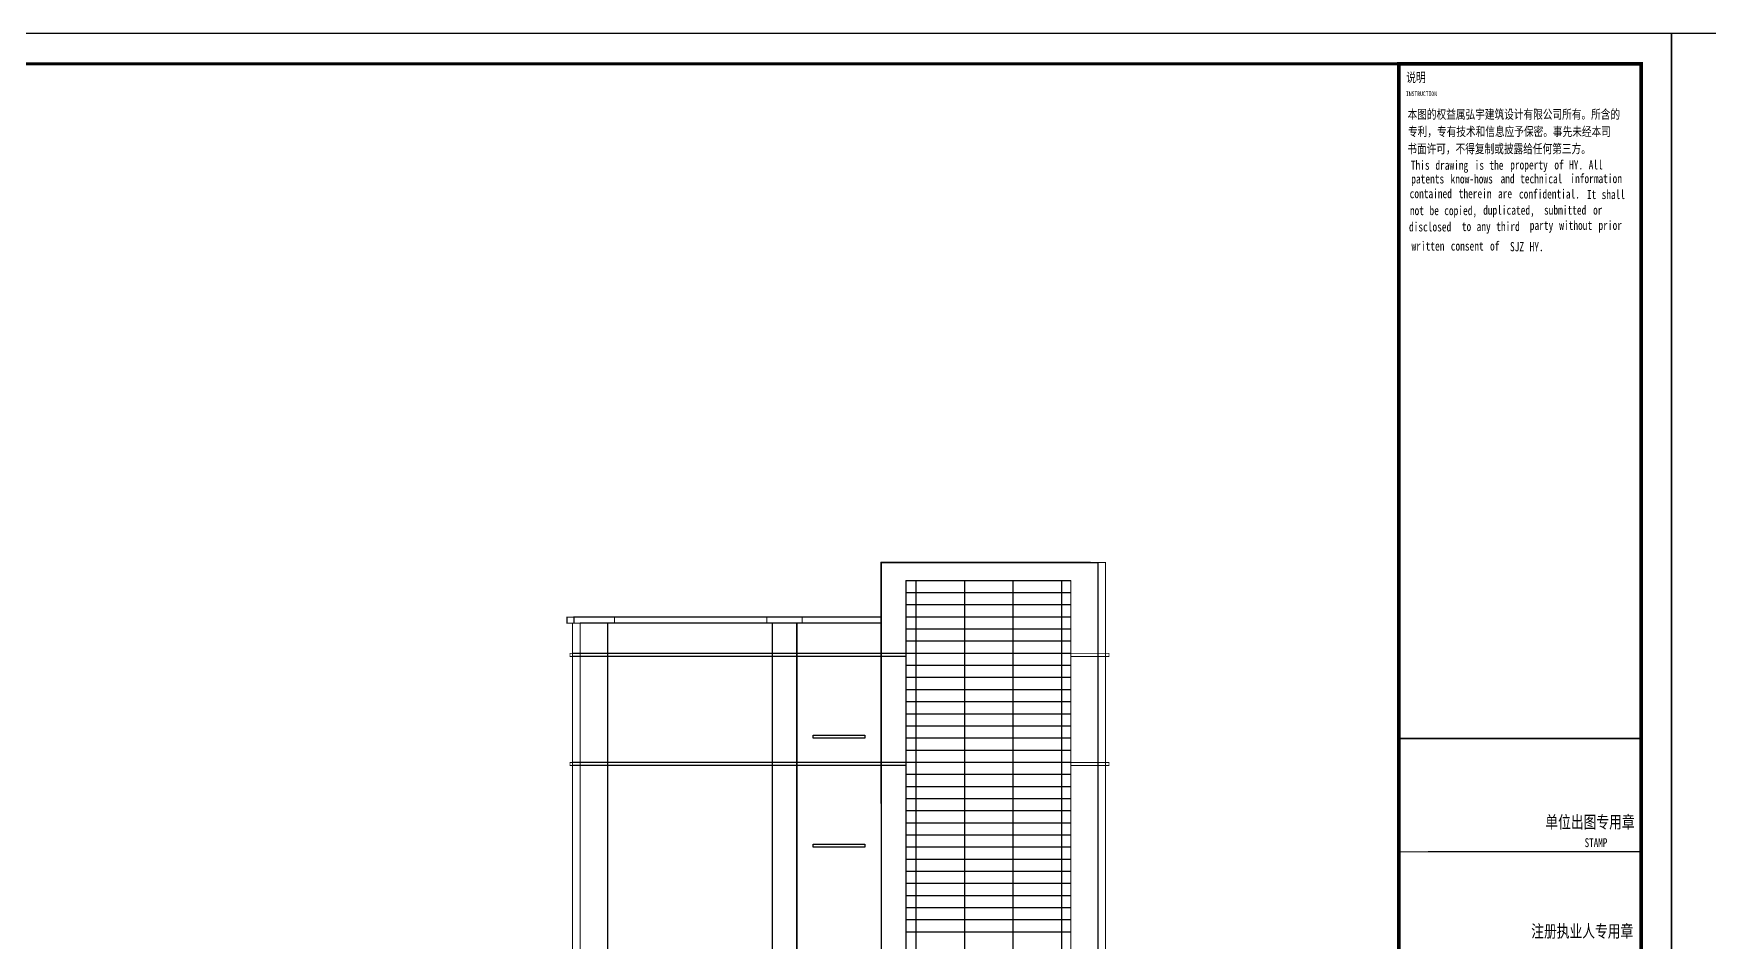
# Model space of a CAD drawing. Extents: x 39238 to 748440, y -374049 to 522939.
# Drawn here: x 425654 to 480963, y 223972 to 253956 of the extents above; entities that cross this region are included whole.
import ezdxf

# ---------------------------------------------------------------- set-up
doc = ezdxf.new("R2010")
doc.units = 0
doc.header["$LTSCALE"] = 1000
doc.header["$MEASUREMENT"] = 0
for name, color, linetype in [('E_LINE', 7, 'Continuous'), ('E_WALL1', 2, 'Continuous'), ('TK', 126, 'Continuous'), ('TWT_TITLE', 7, 'Continuous'), ('WALL', 2, 'Continuous')]:
    doc.layers.add(name, color=color, linetype=linetype)
doc.styles.add('-宋体', font='', dxfattribs={"width": 0.8})
doc.styles.get('-宋体').set_extended_font_data('SimSun')

# ---------------------------------------------------------------- blocks, each defined once
blk = doc.blocks.new('jztq')
at = {"layer": 'TK'}
for p, q in [((256167, 240984), (256167, 288043)), ((264167, 276100), (256167, 276100)), ((256167, 276100), (264167, 276100)), ((264140, 272362), (257137, 272362))]:
    blk.add_line(p, q, dxfattribs=at)
at = {"layer": 'TK', "const_width": 118}
blk.add_lwpolyline([(256167, 298384), (264167, 298384), (264167, 240984), (256167, 240984)], close=True, dxfattribs=at)
at = {"layer": 'TK', "const_width": 40}
for points in [[(256167, 276100), (264167, 276100)], [(256167, 272362), (264140, 272362)]]:
    blk.add_lwpolyline(points, dxfattribs=at)
at = {"layer": 'TK', "color": 9, "style": '-宋体', "width": 0.75}
blk.add_text('说明', height=312.7, dxfattribs=at).set_placement((256415, 297778))
at = {"layer": 'TK', "style": '-宋体', "width": 0.75}
for s, height, p in [('INSTRUCTION', 151.95, (256404, 297318)), ('本图的权益属弘宇建筑设计有限公司所有。所含的', 303.8, (256456, 296566)), ('专利，专有技术和信息应予保密。事先未经本司', 303.8, (256471, 295996)), ('书面许可，不得复制或披露给任何第三方。', 303.8, (256447, 295428)), ('This', 303.8, (256564, 294884)), ('drawing', 303.8, (257375, 294884)), ('is', 303.8, (258671, 294884)), ('the', 303.8, (259157, 294884)), ('property', 303.8, (259845, 294895)), ('of', 303.8, (261303, 294895)), ('HY.', 303.8, (261789, 294895)), ('All', 303.8, (262437, 294895)), ('contained', 303.8, (256525, 293946)), ('patents', 303.8, (256578, 294432)), ('know-hows', 303.8, (257875, 294432)), ('therein', 303.8, (258145, 293946)), ('and', 303.8, (259525, 294437)), ('confidential.', 303.8, (260134, 293934)), ('technical', 303.8, (260173, 294437)), ('information', 303.8, (261831, 294443)), ('be', 303.8, (257181, 293386)), ('copied,', 303.8, (257667, 293386)), ('duplicated,', 303.8, (258951, 293400)), ('are', 303.8, (259441, 293946)), ('submitted', 303.8, (260962, 293402)), ('It', 303.8, (262377, 293917)), ('shall', 303.8, (262863, 293917)), ('disclosed', 303.8, (256503, 292848)), ('not', 303.8, (256533, 293386)), ('to', 303.8, (258250, 292860)), ('third', 303.8, (259384, 292860)), ('party', 303.8, (260492, 292897)), ('without', 303.8, (261465, 292897)), ('or', 303.8, (262582, 293402)), ('prior', 303.8, (262761, 292897)), ('any', 303.8, (258736, 292860)), ('written', 303.8, (256587, 292215)), ('consent', 303.8, (257883, 292215)), ('of', 303.8, (259179, 292215)), ('SJZ', 303.8, (259838, 292193)), ('HY.', 303.8, (260486, 292193)), ('单位出图专用章', 411.8, (261005, 273140)), ('STAMP', 294.1, (262303, 272516)), ('注册执业人专用章', 411.8, (260539, 269536))]:
    blk.add_text(s, height=height, dxfattribs=at).set_placement(p)

msp = doc.modelspace()

# ---------------------------------------------------------------- linework, layer by layer
at = {"color": 253}
for p, q in [((454805, 215484), (454805, 235884)), ((456405, 215484), (456405, 235884)), ((458005, 215484), (458005, 235884)), ((459605, 215484), (459605, 235884)), ((459905, 235484), (454455, 235484)), ((459905, 235084), (454455, 235084)), ((459905, 234684), (454455, 234684)), ((459905, 234284), (454455, 234284)), ((459905, 233884), (454455, 233884)), ((459905, 233484), (454455, 233484)), ((459905, 233084), (454455, 233084)), ((459905, 232684), (454455, 232684)), ((459905, 232284), (454455, 232284)), ((459905, 231884), (454455, 231884)), ((459905, 231484), (454455, 231484)), ((459905, 231084), (454455, 231084)), ((459905, 230684), (454455, 230684)), ((459905, 230284), (454455, 230284)), ((459905, 229884), (454455, 229884)), ((459905, 229484), (454455, 229484)), ((459905, 229084), (454455, 229084)), ((459905, 228684), (454455, 228684)), ((459905, 228284), (454455, 228284)), ((459905, 227884), (454455, 227884)), ((459905, 227484), (454455, 227484)), ((459905, 227084), (454455, 227084)), ((459905, 226684), (454455, 226684)), ((459905, 226284), (454455, 226284)), ((459905, 225884), (454455, 225884)), ((459905, 225484), (454455, 225484)), ((459905, 225084), (454455, 225084)), ((459905, 224684), (454455, 224684)), ((459905, 224284), (454455, 224284))]:
    msp.add_line(p, q, dxfattribs=at)
for p, q in [((454469, 233484), (443469, 233484)), ((454469, 233384), (443469, 233384)), ((454469, 229884), (443469, 229884)), ((454469, 229784), (443469, 229784))]:
    msp.add_line(p, q)
msp.add_lwpolyline([(460804, 215484, 40, 40, 0), (460804, 236484, 40, 40, 0), (457935, 236484, 40, 40, 0), (453634, 236484, 40, 40, 0), (453634, 234684, 40, 40, 0), (449082, 234684, 40, 40, 0), (443504, 234684, 40, 40, 0), (443504, 234484, 40, 40, 0), (443704, 234484, 40, 40, 0), (443704, 215484, 0, 0, 0)], format="xyseb")
for points, const_width in [([(460554, 236484), (461055, 236484), (461055, 215484)], 35), ([(454455, 215484), (454455, 235884), (459905, 235884), (459905, 215484)], 35), ([(443455, 234684), (443270, 234684), (443270, 234484), (443455, 234484)], 35), ([(443504, 234684), (443455, 234684)], 35), ([(444652, 234684), (444836, 234684), (444836, 234484), (444652, 234484)], 35), ([(450055, 234684), (449870, 234684), (449870, 234484), (450055, 234484)], 35), ([(450855, 234684), (451039, 234684), (451039, 234484), (450855, 234484)], 35), ([(453634, 234684), (453652, 215484)], 35), ([(443455, 234484), (443455, 215484)], 35), ([(453655, 234484), (443455, 234484)], 25), ([(444605, 234484), (444605, 215484)], 35), ([(450055, 215484), (450055, 234484)], 35), ([(450855, 234484), (450855, 215484)], 35), ([(454469, 233484), (443469, 233484), (443369, 233484), (443369, 233384), (454469, 233384)], 25), ([(459919, 233484), (461069, 233484), (461169, 233484), (461169, 233384), (459919, 233384)], 25), ([(454469, 229884), (443469, 229884), (443369, 229884), (443369, 229784), (454469, 229784)], 25), ([(459919, 229884), (461069, 229884), (461169, 229884), (461169, 229784), (459919, 229784)], 25)]:
    msp.add_lwpolyline(points, dxfattribs=dict(const_width=const_width))
at = {"layer": 'E_LINE'}
for p, q in [((453655, 215484), (453655, 236484)), ((444605, 234484), (444605, 215484)), ((450055, 215484), (450055, 234484)), ((450855, 234484), (450855, 215484))]:
    msp.add_line(p, q, dxfattribs=at)
at = {"layer": 'E_WALL1'}
for points in [[(453104, 230784), (453104, 230684), (451404, 230684), (451404, 230784), (453104, 230784)], [(453104, 227184), (453104, 227084), (451404, 227084), (451404, 227184), (453104, 227184)]]:
    msp.add_lwpolyline(points, dxfattribs=at)
at = {"layer": 'TWT_TITLE'}
for points in [[(395638, 194556), (479738, 194556), (479738, 253956), (395638, 253956)], [(479738, 194556), (563838, 194556), (563838, 253956), (479738, 253956)]]:
    msp.add_lwpolyline(points, close=True, dxfattribs=at)
at = {"layer": 'TWT_TITLE', "const_width": 100}
msp.add_lwpolyline([(398138, 195556), (478738, 195556), (478738, 252956), (398138, 252956)], close=True, dxfattribs=at)
at = {"layer": 'WALL', "ltscale": 10}
for p, q in [((460554, 236484), (453634, 236484)), ((459905, 235884), (454455, 235884)), ((454455, 235884), (454455, 215484)), ((453634, 234684), (443754, 234684)), ((453655, 234484), (443704, 234484))]:
    msp.add_line(p, q, dxfattribs=at)

# ---------------------------------------------------------------- block references
msp.add_blockref('jztq', (214570, -45428))

doc.saveas('drawing.dxf')
